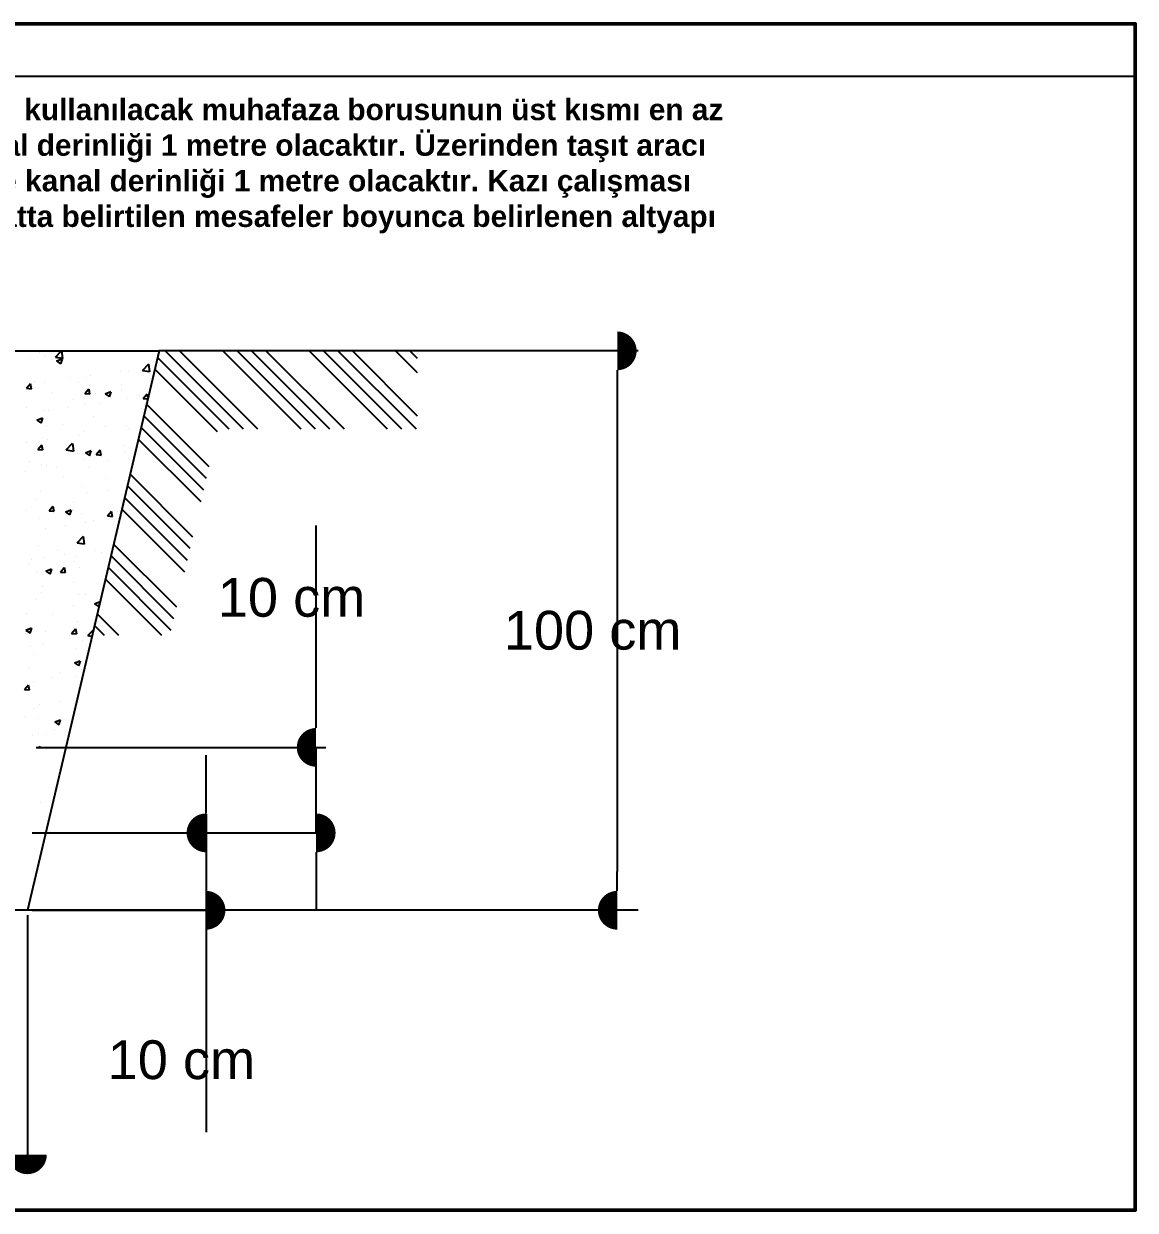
# Model space of a CAD drawing. Header units: millimetres. Extents: x -269 to 685, y 5394 to 6294.
# Drawn here: x 239.9 to 388, y 5972.1 to 6130.1 of the extents above; entities that cross this region are included whole.
import ezdxf

# ---------------------------------------------------------------- set-up
doc = ezdxf.new("R2010")
doc.units = ezdxf.units.MM
doc.layers.add('BHP-TABLO', color=7, linetype='Continuous', lineweight=25)
doc.layers.add('LINYE', color=7, linetype='Continuous', lineweight=53)
doc.layers.add('MIMARI', color=7, linetype='Continuous')
doc.styles.add('BHP', font='arial.ttf')
doc.styles.add('BHP-K', font='arialbd.ttf')

msp = doc.modelspace()

# ---------------------------------------------------------------- linework, layer by layer
for p, q in [((242.05, 6086.31), (242.05, 6086.31)), ((244.15, 6085.71), (244.95, 6086.54)), ((245.14, 6085.53), (245.02, 6086.54)), ((269.22, 6076.1), (258.77, 6086.54)), ((271.13, 6076.1), (260.69, 6086.54)), ((276.89, 6076.1), (266.44, 6086.54)), ((278.8, 6076.1), (268.36, 6086.54)), ((280.72, 6076.1), (270.28, 6086.54)), ((282.64, 6076.1), (272.19, 6086.54)), ((288.39, 6076.1), (277.95, 6086.54)), ((290.31, 6076.1), (279.86, 6086.54)), ((292.23, 6076.1), (281.78, 6086.54)), ((292.38, 6077.86), (283.7, 6086.54)), ((292.38, 6083.61), (289.45, 6086.54)), ((292.38, 6085.53), (291.37, 6086.54)), ((240.75, 6085.5), (240.75, 6085.5)), ((242.87, 6085.88), (242.87, 6085.88)), ((244.15, 6085.71), (245.12, 6085.56)), ((244.3, 6085.19), (245.06, 6085.48)), ((244.3, 6085.19), (244.84, 6084.82)), ((244.87, 6084.79), (245.09, 6085.44)), ((255.73, 6083.92), (256.57, 6084.8)), ((256.72, 6083.73), (256.6, 6084.76)), ((267.3, 6076.1), (257.75, 6085.65)), ((248.76, 6083.29), (248.76, 6083.29)), ((252.87, 6083.83), (252.87, 6083.83)), ((253.85, 6083.77), (253.85, 6083.77)), ((255.73, 6083.92), (256.69, 6083.77)), ((265.73, 6075.75), (257.38, 6084.1)), ((240.29, 6081.56), (240.81, 6082.18)), ((240.29, 6081.56), (240.94, 6081.5)), ((240.96, 6081.46), (240.84, 6082.14)), ((241.42, 6082.52), (241.42, 6082.52)), ((242.74, 6082.27), (242.74, 6082.27)), ((246.05, 6082.93), (246.05, 6082.93)), ((247.21, 6082.27), (247.21, 6082.27)), ((248.07, 6080.87), (248.59, 6081.5)), ((248.22, 6082.96), (248.22, 6082.96)), ((248.74, 6080.78), (248.62, 6081.46)), ((253, 6082.03), (253, 6082.03)), ((243.7, 6081.06), (243.7, 6081.06)), ((246.62, 6080.12), (246.62, 6080.12)), ((248.07, 6080.87), (248.72, 6080.82)), ((249.49, 6080.81), (249.49, 6080.81)), ((250.78, 6080.82), (251.54, 6081.11)), ((250.78, 6080.82), (251.32, 6080.45)), ((251.34, 6080.42), (251.56, 6081.07)), ((252.95, 6081.2), (252.95, 6081.2)), ((253.72, 6080.16), (253.72, 6080.16)), ((255.29, 6080.57), (255.29, 6080.57)), ((255.85, 6080.19), (256.37, 6080.82)), ((255.85, 6080.19), (256.45, 6080.14)), ((256.49, 6080.3), (256.4, 6080.78)), ((240.3, 6079.03), (240.3, 6079.03)), ((242.61, 6078.66), (242.61, 6078.66)), ((243.19, 6078.65), (243.19, 6078.65)), ((245.91, 6079.01), (245.91, 6079.01)), ((248.09, 6079.35), (248.09, 6079.35)), ((250.02, 6079.55), (250.02, 6079.55)), ((255.55, 6078.82), (255.55, 6078.82)), ((264.64, 6071.09), (256.28, 6079.44)), ((241.67, 6077.32), (242.43, 6077.61)), ((241.67, 6077.32), (242.21, 6076.96)), ((242.23, 6076.92), (242.45, 6077.58)), ((245.05, 6076.76), (245.05, 6076.76)), ((249.22, 6077.74), (249.22, 6077.74)), ((264.28, 6069.53), (255.92, 6077.89)), ((242.9, 6076.65), (242.9, 6076.65)), ((247.16, 6075.27), (247.16, 6075.27)), ((247.96, 6075.74), (247.96, 6075.74)), ((250.84, 6076.51), (250.84, 6076.51)), ((253.59, 6076.55), (253.59, 6076.55)), ((254.01, 6076.18), (254.01, 6076.18)), ((263.92, 6067.97), (255.55, 6076.34)), ((240.34, 6074.38), (240.34, 6074.38)), ((241.8, 6073.4), (242.32, 6074.02)), ((242.47, 6073.3), (242.34, 6073.98)), ((242.48, 6075.05), (242.48, 6075.05)), ((243.06, 6074.73), (243.06, 6074.73)), ((245.59, 6073.35), (246.43, 6074.23)), ((246.58, 6073.17), (246.46, 6074.2)), ((253.37, 6073.94), (253.37, 6073.94)), ((263.56, 6066.42), (255.19, 6074.79)), ((241.8, 6073.4), (242.44, 6073.34)), ((245.59, 6073.35), (246.55, 6073.2)), ((247.04, 6072.85), (247.04, 6072.85)), ((247.83, 6072.13), (247.83, 6072.13)), ((248.14, 6072.95), (248.9, 6073.25)), ((248.14, 6072.95), (248.68, 6072.59)), ((248.7, 6072.55), (248.92, 6073.21)), ((249.58, 6072.72), (250.1, 6073.34)), ((249.58, 6072.72), (250.22, 6072.66)), ((250.25, 6072.62), (250.12, 6073.3)), ((253.46, 6072.94), (253.46, 6072.94)), ((253.88, 6072.26), (253.88, 6072.26)), ((240.2, 6070.45), (240.2, 6070.45)), ((240.71, 6071.77), (240.71, 6071.77)), ((242.35, 6071.43), (242.35, 6071.43)), ((242.94, 6071.22), (242.94, 6071.22)), ((244.31, 6071), (244.31, 6071)), ((248.73, 6070.97), (248.73, 6070.97)), ((251.16, 6071.9), (251.16, 6071.9)), ((245.22, 6069.76), (245.22, 6069.76)), ((251.01, 6069.51), (251.01, 6069.51)), ((253.33, 6069.33), (253.33, 6069.33)), ((262.47, 6061.75), (254.09, 6070.13)), ((242.22, 6067.82), (242.22, 6067.82)), ((247.69, 6068.52), (247.69, 6068.52)), ((248.31, 6067.62), (248.31, 6067.62)), ((251.02, 6067.98), (251.02, 6067.98)), ((252.92, 6067.47), (252.92, 6067.47)), ((262.11, 6060.2), (253.73, 6068.58)), ((240.78, 6065.7), (240.78, 6065.7)), ((241.46, 6066.72), (241.46, 6066.72)), ((243.3, 6065.24), (243.82, 6065.86)), ((243.97, 6065.14), (243.85, 6065.82)), ((246.59, 6066.38), (246.59, 6066.38)), ((261.75, 6058.64), (253.36, 6067.03)), ((240.27, 6065.3), (240.27, 6065.3)), ((242.08, 6064.21), (242.08, 6064.21)), ((243.3, 6065.24), (243.95, 6065.18)), ((245.5, 6065.09), (246.26, 6065.38)), ((245.5, 6065.09), (246.04, 6064.72)), ((246.07, 6064.69), (246.29, 6065.34)), ((246.57, 6065.46), (246.57, 6065.46)), ((247.56, 6064.91), (247.56, 6064.91)), ((251.08, 6064.56), (251.6, 6065.18)), ((251.08, 6064.56), (251.73, 6064.5)), ((251.75, 6064.46), (251.63, 6065.14)), ((252.28, 6064.24), (252.28, 6064.24)), ((252.36, 6065.21), (252.36, 6065.21)), ((261.38, 6057.09), (253, 6065.48)), ((242.87, 6062.91), (242.87, 6062.91)), ((245.45, 6063.34), (245.45, 6063.34)), ((248.17, 6063.7), (248.17, 6063.7)), ((249.19, 6064), (249.19, 6064)), ((247.03, 6060.99), (247.87, 6061.87)), ((247.03, 6060.99), (247.99, 6060.84)), ((247.43, 6061.3), (247.43, 6061.3)), ((248.02, 6060.8), (247.9, 6061.84)), ((241.95, 6060.6), (241.95, 6060.6)), ((244.46, 6059.91), (244.46, 6059.91)), ((245.31, 6059.42), (245.31, 6059.42)), ((249.42, 6059.96), (249.42, 6059.96)), ((250.25, 6059.67), (250.25, 6059.67)), ((260.3, 6052.42), (251.9, 6060.82)), ((240.68, 6058.03), (240.68, 6058.03)), ((240.95, 6058.7), (240.95, 6058.7)), ((242.6, 6059.06), (242.6, 6059.06)), ((246.74, 6058.46), (246.74, 6058.46)), ((247.01, 6059.12), (247.01, 6059.12)), ((259.94, 6050.86), (251.53, 6059.27)), ((241.82, 6056.99), (241.82, 6056.99)), ((242.86, 6057.22), (243.62, 6057.51)), ((242.86, 6057.22), (243.4, 6056.86)), ((243.43, 6056.82), (243.65, 6057.48)), ((244.81, 6057.08), (245.33, 6057.7)), ((244.81, 6057.08), (245.45, 6057.02)), ((245.48, 6056.99), (245.35, 6057.67)), ((247.3, 6057.69), (247.3, 6057.69)), ((258.34, 6048.62), (250.8, 6056.16)), ((259.57, 6049.31), (251.17, 6057.72)), ((242.46, 6055.14), (242.46, 6055.14)), ((246.57, 6055.68), (246.57, 6055.68)), ((241.69, 6053.38), (241.69, 6053.38)), ((242.3, 6054.4), (242.3, 6054.4)), ((247.17, 6054.08), (247.17, 6054.08)), ((248.09, 6054.16), (248.09, 6054.16)), ((249.34, 6052.86), (250.09, 6053.15)), ((240.23, 6051.56), (240.23, 6051.56)), ((243.72, 6051.41), (243.72, 6051.41)), ((246.56, 6052.65), (246.56, 6052.65)), ((249.34, 6052.86), (249.88, 6052.49)), ((252.59, 6048.62), (249.71, 6051.51)), ((249.9, 6052.46), (250, 6052.75)), ((247.03, 6050.46), (247.03, 6050.46)), ((249.16, 6050.27), (249.16, 6050.27)), ((250.67, 6048.62), (249.34, 6049.96)), ((240.19, 6048.86), (240.19, 6048.86)), ((240.22, 6049.36), (240.98, 6049.65)), ((240.22, 6049.36), (240.76, 6048.99)), ((240.79, 6048.96), (241.01, 6049.61)), ((241.56, 6049.77), (241.56, 6049.77)), ((242.83, 6049.18), (242.83, 6049.18)), ((245.98, 6048.61), (245.98, 6048.61)), ((246.31, 6048.92), (246.83, 6049.54)), ((246.31, 6048.92), (246.96, 6048.86)), ((246.98, 6048.83), (246.86, 6049.51)), ((248.46, 6048.63), (249.21, 6049.41)), ((248.46, 6048.63), (249.01, 6048.54)), ((240.86, 6047.13), (240.86, 6047.13)), ((242.47, 6047.4), (242.47, 6047.4)), ((246.9, 6046.85), (246.9, 6046.85)), ((247.71, 6048.03), (247.71, 6048.03)), ((248.26, 6047.16), (248.26, 6047.16)), ((241.42, 6046.16), (241.42, 6046.16)), ((246.7, 6044.99), (247.46, 6045.28)), ((246.98, 6045.38), (246.98, 6045.38)), ((247.26, 6044.59), (247.48, 6045.25)), ((240.65, 6044.3), (240.65, 6044.3)), ((244.86, 6043.75), (244.86, 6043.75)), ((246.7, 6044.99), (247.24, 6044.63)), ((247.57, 6044.11), (247.57, 6044.11)), ((240.04, 6041.44), (240.56, 6042.07)), ((240.71, 6041.35), (240.58, 6042.03)), ((241.29, 6042.55), (241.29, 6042.55)), ((243.82, 6043.1), (243.82, 6043.1)), ((246.77, 6043.24), (246.77, 6043.24)), ((240.04, 6041.44), (240.68, 6041.39)), ((241.16, 6038.94), (241.16, 6038.94)), ((242.01, 6039.47), (242.01, 6039.47)), ((244.72, 6039.83), (244.72, 6039.83)), ((246.53, 6038.91), (246.53, 6038.91)), ((246.64, 6039.63), (246.64, 6039.63)), ((240.2, 6037.83), (240.2, 6037.83)), ((241.71, 6037.56), (241.71, 6037.56)), ((244.06, 6037.12), (244.82, 6037.42)), ((244.62, 6036.72), (244.84, 6037.38)), ((243.99, 6036.1), (243.99, 6036.1)), ((244.06, 6037.12), (244.6, 6036.76)), ((245.98, 6036.09), (245.98, 6036.09)), ((241.03, 6035.33), (241.03, 6035.33)), ((241.87, 6035.55), (241.87, 6035.55)), ((242.8, 6035.44), (242.8, 6035.44)), ((241.93, 6033.74), (242.06, 6033.91)), ((242.11, 6033.74), (242.09, 6033.87)), ((242.17, 6026.41), (242.17, 6026.41))]:
    msp.add_line(p, q)
at = {"lineweight": -2}
for p, q in [((318.99, 6083.96), (318.99, 6081.38)), ((278.88, 6036.32), (278.88, 6038.91)), ((264.21, 6024.94), (264.21, 6027.52)), ((278.88, 6019.77), (278.88, 6017.19)), ((318.99, 6014.63), (318.99, 6017.21)), ((264.21, 6009.47), (264.21, 6006.88))]:
    msp.add_line(p, q, dxfattribs=at)
at = {"const_width": 2.58}
for points in [[(318.99, 6085.25, 1), (318.99, 6087.83, 1)], [(278.88, 6035.03, 1), (278.88, 6032.45, 1)], [(264.21, 6023.65, 1), (264.21, 6021.06, 1)], [(278.88, 6021.06, 1), (278.88, 6023.65, 1)], [(264.21, 6010.76, 1), (264.21, 6013.34, 1)], [(318.99, 6013.34, 1), (318.99, 6010.76, 1)], [(239.12, 5979.49, 1), (241.71, 5979.49, 1)]]:
    msp.add_lwpolyline(points, format="xyb", dxfattribs=at)
at = {"layer": 'BHP-TABLO'}
msp.add_line((18, 6123.1), (388, 6123.1), dxfattribs=at)
at = {"layer": 'BHP-TABLO', "lineweight": 50}
msp.add_lwpolyline([(18, 5972.1), (388, 5972.1), (388, 6130.1), (18, 6130.1)], close=True, dxfattribs=at)
at = {"layer": 'LINYE', "lineweight": -2}
for p, q in [((321.79, 6086.54), (317.7, 6086.54)), ((318.99, 6081.38), (318.99, 6017.21)), ((278.88, 6038.91), (278.88, 6063.29)), ((241.58, 6033.74), (280.17, 6033.74)), ((264.21, 6027.52), (264.21, 6032.69)), ((278.88, 6022.36), (278.88, 6033.74)), ((241.06, 6022.36), (265.5, 6022.36)), ((241.58, 6022.36), (280.17, 6022.36)), ((264.21, 6022.36), (264.21, 6012.05)), ((278.88, 6017.19), (278.88, 6012.03)), ((241.06, 6012.05), (265.5, 6012.05)), ((321.79, 6012.05), (317.7, 6012.05)), ((240.42, 6011.4), (240.42, 5978.2)), ((264.21, 6006.88), (264.21, 5982.5))]:
    msp.add_line(p, q, dxfattribs=at)
at = {"layer": 'MIMARI'}
for p, q in [((159.65, 6086.54), (257.96, 6086.54)), ((257.96, 6086.54), (245.52, 6033.74)), ((320.02, 6086.54), (257.96, 6086.54)), ((245.52, 6033.74), (240.42, 6012.05)), ((264.21, 6024.85), (264.21, 5998.44)), ((240.42, 6012.05), (177.22, 6012.05)), ((317.96, 6012.05), (240.42, 6012.05))]:
    msp.add_line(p, q, dxfattribs=at)

# ---------------------------------------------------------------- texts
at = {"layer": 'LINYE', "insert": (105.93, 6120.1), "char_height": 2.84282, "width": 231.6595, "attachment_point": 1, "style": 'BHP-K'}
msp.add_mtext('"Kabloların demiryolu, su kanalı, ve karayolu altından geçişi yapılırken kullanılacak muhafaza borusunun üst kısmı en az 1.5 metre derinlikte; üzerinden taşıt aracı geçen diğer yollarda ise kanal derinliği 1 metre olacaktır. Üzerinden taşıt aracı geçen diğer yollarda enine geçişlerde kablolar borulu tipte olacaktır ve kanal derinliği 1 metre olacaktır. Kazı çalışması esnasında farklı altyapı unsurları ile karşılaşılması durumunda mevzuatta belirtilen mesafeler boyunca belirlenen altyapı unsurundan uzaklaşılacaktır."', dxfattribs=at)
at = {"layer": 'LINYE', "char_height": 5.165, "attachment_point": 5, "style": 'BHP'}
for s, insert in [('10 cm', (275.6, 6053.68)), ('100 cm', (315.71, 6049.3)), ('10 cm', (260.93, 5992.11))]:
    msp.add_mtext(s, dxfattribs=dict(at, insert=insert))

doc.saveas('drawing.dxf')
